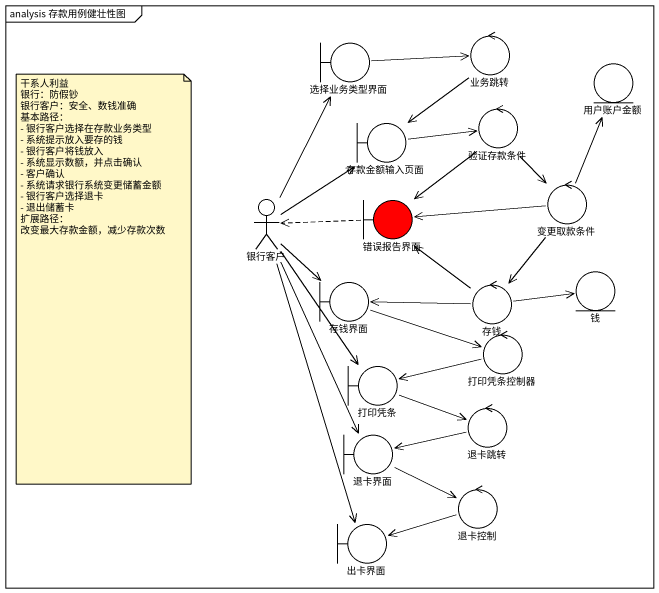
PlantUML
@startuml
mainframe analysis 存款用例健壮性图
boundary 选择业务类型界面
control 业务跳转
entity 用户账户金额
control 验证存款条件
boundary 存款金额输入页面
control 变更取款条件
actor 银行客户
boundary 错误报告界面 #FF0000
entity 钱
boundary 存钱界面
control 存钱
control 打印凭条控制器
boundary 打印凭条
control 退卡跳转
boundary 退卡界面
control 退卡控制
boundary 出卡界面
选择业务类型界面 -right-> 业务跳转
业务跳转 --> 存款金额输入页面
验证存款条件 --> 变更取款条件
验证存款条件 --> 错误报告界面
存款金额输入页面 -right-> 验证存款条件
变更取款条件 -up-> 用户账户金额
变更取款条件 -left-> 错误报告界面
变更取款条件 --> 存钱
银行客户 -up-> 选择业务类型界面
银行客户 -up-> 存款金额输入页面
银行客户 --> 存钱界面
银行客户 --> 打印凭条
银行客户 --> 退卡界面
银行客户 --> 出卡界面
错误报告界面 .left.> 银行客户
存钱界面 -right-> 打印凭条控制器
存钱 -up-> 错误报告界面
存钱 -right-> 钱
存钱 -left-> 存钱界面
打印凭条控制器 -left-> 打印凭条
打印凭条 -right-> 退卡跳转
退卡跳转 -left-> 退卡界面
退卡界面 -right-> 退卡控制
退卡控制 -left-> 出卡界面
note as N1
  干系人利益
  银行：防假钞
  银行客户：安全、数钱准确
  基本路径：
  - 银行客户选择在存款业务类型
  - 系统提示放入要存的钱
  - 银行客户将钱放入
  - 系统显示数额，并点击确认
  - 客户确认
  - 系统请求银行系统变更储蓄金额
  - 银行客户选择退卡
  - 退出储蓄卡
  扩展路径：
  改变最大存款金额，减少存款次数
end note
@enduml
